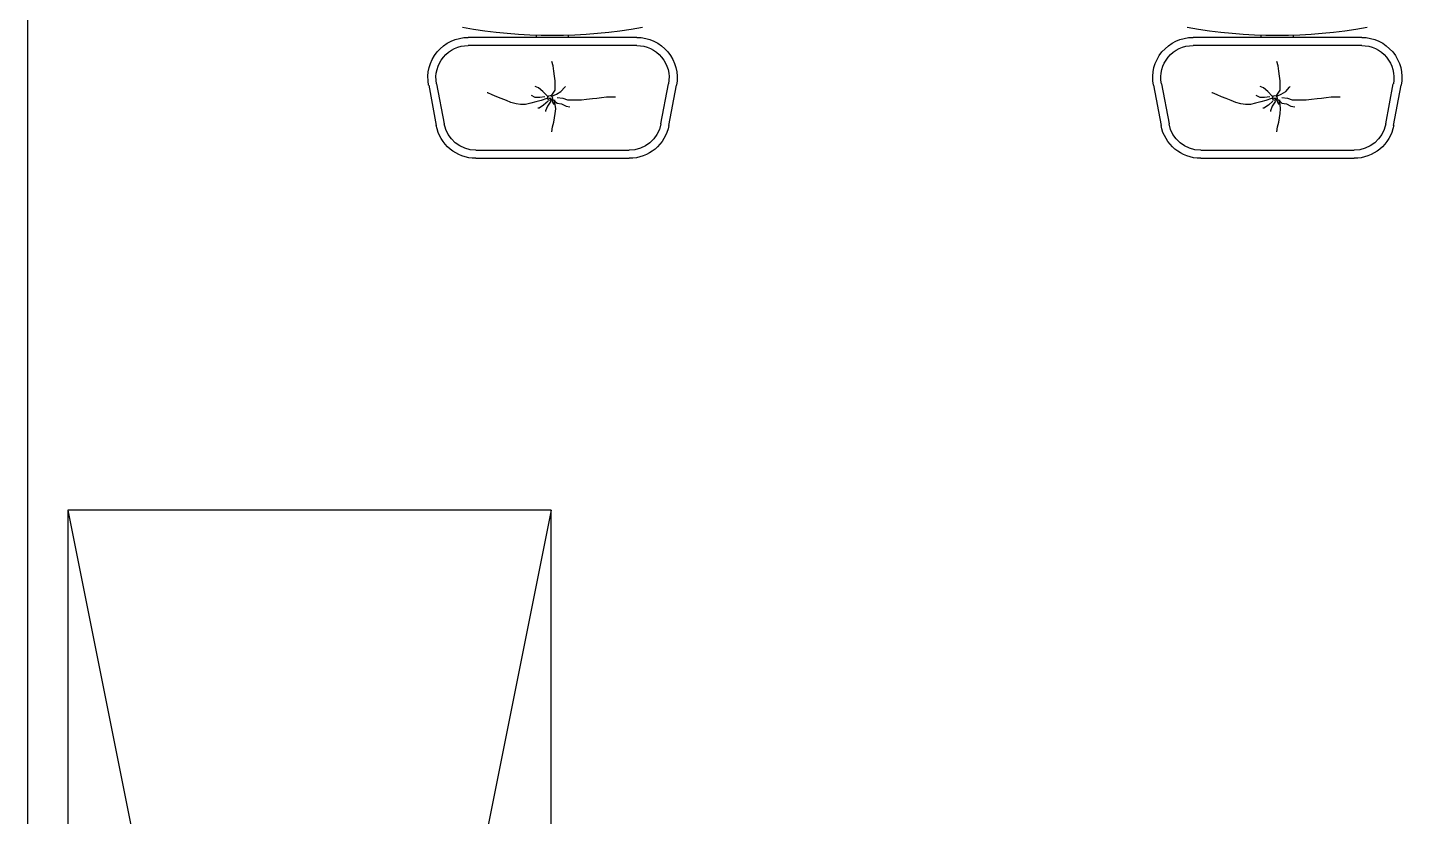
# Model space of a CAD drawing. Header units: metres. Extents: x 114 to 241, y 266 to 640.
# Drawn here: x 128.259 to 129.968, y 280.249 to 281.229 of the extents above; entities that cross this region are included whole.
import ezdxf

# ---------------------------------------------------------------- set-up
doc = ezdxf.new("R2010")
doc.units = ezdxf.units.M
doc.layers.add('Carimbo', color=7, linetype='Continuous')

msp = doc.modelspace()

# ---------------------------------------------------------------- linework, layer by layer
at = {"layer": 'Carimbo'}
for p, q in [((128.2594, 282.2116), (128.2594, 277.1116)), ((129.016, 281.2165), (128.8066, 281.2165)), ((129.016, 281.2065), (128.8066, 281.2065)), ((128.8913, 281.2165), (128.8913, 281.2189)), ((128.9313, 281.2165), (128.9313, 281.2189)), ((129.916, 281.2165), (129.7066, 281.2165)), ((129.916, 281.2065), (129.7066, 281.2065)), ((129.7913, 281.2165), (129.7913, 281.2189)), ((129.8313, 281.2165), (129.8313, 281.2189)), ((128.9122, 281.1811), (128.9106, 281.1867)), ((128.913, 281.1747), (128.9122, 281.1811)), ((128.9138, 281.1684), (128.913, 281.1747)), ((129.8122, 281.1811), (129.8106, 281.1867)), ((129.813, 281.1747), (129.8122, 281.1811)), ((129.8138, 281.1684), (129.813, 281.1747)), ((128.7575, 281.1573), (128.7669, 281.1073)), ((128.7673, 281.1591), (128.7768, 281.1091)), ((128.8939, 281.154), (128.8899, 281.1556)), ((128.9146, 281.1628), (128.9138, 281.1684)), ((128.9146, 281.1509), (128.9146, 281.1628)), ((128.9265, 281.1548), (128.9273, 281.1556)), ((129.0459, 281.1091), (129.0553, 281.1591)), ((129.0557, 281.1073), (129.0652, 281.1573)), ((129.6575, 281.1573), (129.6669, 281.1073)), ((129.6673, 281.1591), (129.6768, 281.1091)), ((129.7939, 281.154), (129.7899, 281.1556)), ((129.8146, 281.1628), (129.8138, 281.1684)), ((129.8146, 281.1509), (129.8146, 281.1628)), ((129.8265, 281.1548), (129.8273, 281.1556)), ((129.9459, 281.1091), (129.9553, 281.1591)), ((129.9557, 281.1073), (129.9652, 281.1573)), ((128.8309, 281.1477), (128.8301, 281.1477)), ((128.8365, 281.1453), (128.8309, 281.1477)), ((128.8421, 281.1429), (128.8365, 281.1453)), ((128.8477, 281.1405), (128.8421, 281.1429)), ((128.854, 281.1381), (128.8477, 281.1405)), ((128.8596, 281.1357), (128.854, 281.1381)), ((128.8899, 281.1421), (128.8851, 281.1445)), ((128.8954, 281.1421), (128.8899, 281.1421)), ((128.897, 281.1381), (128.8907, 281.1365)), ((128.8994, 281.1493), (128.8939, 281.154)), ((128.9018, 281.1429), (128.8954, 281.1421)), ((128.9042, 281.1405), (128.897, 281.1381)), ((128.905, 281.1437), (128.8994, 281.1493)), ((128.9098, 281.1413), (128.9042, 281.1405)), ((128.9106, 281.1389), (128.9066, 281.1413)), ((128.9098, 281.1437), (128.9146, 281.1509)), ((128.9106, 281.1437), (128.9162, 281.1461)), ((128.913, 281.1333), (128.9106, 281.1389)), ((128.9114, 281.1397), (128.917, 281.1349)), ((128.9138, 281.1389), (128.913, 281.1333)), ((128.9146, 281.1333), (128.9138, 281.1389)), ((128.9162, 281.1461), (128.9217, 281.1493)), ((128.917, 281.1421), (128.9241, 281.1413)), ((128.9217, 281.1493), (128.9265, 281.1548)), ((128.9241, 281.1413), (128.9297, 281.1389)), ((128.9297, 281.1389), (128.9472, 281.1389)), ((128.9472, 281.1389), (128.9536, 281.1397)), ((128.9536, 281.1397), (128.9608, 281.1405)), ((128.9608, 281.1405), (128.9663, 281.1413)), ((128.9663, 281.1413), (128.9719, 281.1421)), ((128.9719, 281.1421), (128.9783, 281.1429)), ((128.9783, 281.1429), (128.9894, 281.1429)), ((129.7309, 281.1477), (129.7301, 281.1477)), ((129.7365, 281.1453), (129.7309, 281.1477)), ((129.7421, 281.1429), (129.7365, 281.1453)), ((129.7477, 281.1405), (129.7421, 281.1429)), ((129.754, 281.1381), (129.7477, 281.1405)), ((129.7596, 281.1357), (129.754, 281.1381)), ((129.7899, 281.1421), (129.7851, 281.1445)), ((129.7954, 281.1421), (129.7899, 281.1421)), ((129.797, 281.1381), (129.7907, 281.1365)), ((129.7994, 281.1493), (129.7939, 281.154)), ((129.8018, 281.1429), (129.7954, 281.1421)), ((129.8042, 281.1405), (129.797, 281.1381)), ((129.805, 281.1437), (129.7994, 281.1493)), ((129.8098, 281.1413), (129.8042, 281.1405)), ((129.8106, 281.1389), (129.8066, 281.1413)), ((129.8098, 281.1437), (129.8146, 281.1509)), ((129.8106, 281.1437), (129.8162, 281.1461)), ((129.813, 281.1333), (129.8106, 281.1389)), ((129.8114, 281.1397), (129.817, 281.1349)), ((129.8138, 281.1389), (129.813, 281.1333)), ((129.8146, 281.1333), (129.8138, 281.1389)), ((129.8162, 281.1461), (129.8217, 281.1493)), ((129.817, 281.1421), (129.8241, 281.1413)), ((129.8217, 281.1493), (129.8265, 281.1548)), ((129.8241, 281.1413), (129.8297, 281.1389)), ((129.8297, 281.1389), (129.8472, 281.1389)), ((129.8472, 281.1389), (129.8536, 281.1397)), ((129.8536, 281.1397), (129.8608, 281.1405)), ((129.8608, 281.1405), (129.8663, 281.1413)), ((129.8663, 281.1413), (129.8719, 281.1421)), ((129.8719, 281.1421), (129.8783, 281.1429)), ((129.8783, 281.1429), (129.8894, 281.1429)), ((128.866, 281.1341), (128.8596, 281.1357)), ((128.8716, 281.1333), (128.866, 281.1341)), ((128.8779, 281.1333), (128.8716, 281.1333)), ((128.8843, 281.1349), (128.8779, 281.1333)), ((128.8907, 281.1365), (128.8843, 281.1349)), ((128.8947, 281.1286), (128.8931, 281.1286)), ((128.9002, 281.1326), (128.8947, 281.1286)), ((128.9058, 281.1373), (128.9002, 281.1326)), ((128.905, 281.131), (128.9026, 281.1254)), ((128.9026, 281.1254), (128.9026, 281.1246)), ((128.909, 281.1373), (128.905, 281.131)), ((128.9138, 281.1166), (128.9146, 281.1222)), ((128.9154, 281.1278), (128.9146, 281.1333)), ((128.9146, 281.1222), (128.9154, 281.1278)), ((128.917, 281.1349), (128.9225, 281.1341)), ((128.9225, 281.1341), (128.9281, 281.131)), ((128.9281, 281.131), (128.9329, 281.1302)), ((129.766, 281.1341), (129.7596, 281.1357)), ((129.7716, 281.1333), (129.766, 281.1341)), ((129.7779, 281.1333), (129.7716, 281.1333)), ((129.7843, 281.1349), (129.7779, 281.1333)), ((129.7907, 281.1365), (129.7843, 281.1349)), ((129.7947, 281.1286), (129.7931, 281.1286)), ((129.8002, 281.1326), (129.7947, 281.1286)), ((129.8058, 281.1373), (129.8002, 281.1326)), ((129.805, 281.131), (129.8026, 281.1254)), ((129.8026, 281.1254), (129.8026, 281.1246)), ((129.809, 281.1373), (129.805, 281.131)), ((129.8138, 281.1166), (129.8146, 281.1222)), ((129.8154, 281.1278), (129.8146, 281.1333)), ((129.8146, 281.1222), (129.8154, 281.1278)), ((129.817, 281.1349), (129.8225, 281.1341)), ((129.8225, 281.1341), (129.8281, 281.131)), ((129.8281, 281.131), (129.8329, 281.1302)), ((128.9106, 281.0991), (128.9114, 281.1055)), ((128.9114, 281.1055), (128.913, 281.1111)), ((128.913, 281.1111), (128.9138, 281.1166)), ((129.8106, 281.0991), (129.8114, 281.1055)), ((129.8114, 281.1055), (129.813, 281.1111)), ((129.813, 281.1111), (129.8138, 281.1166)), ((128.8161, 281.0765), (129.0066, 281.0765)), ((129.7161, 281.0765), (129.9066, 281.0765)), ((128.8161, 281.0665), (129.0066, 281.0665)), ((129.7161, 281.0665), (129.9066, 281.0665)), ((128.9094, 280.6293), (128.3094, 280.6293)), ((128.3094, 280.6293), (128.3094, 277.6293)), ((128.9094, 280.6293), (128.3094, 277.6293)), ((128.3094, 280.6293), (128.9094, 277.6293)), ((128.9094, 277.6293), (128.9094, 280.6293))]:
    msp.add_line(p, q, dxfattribs=at)
at = {"layer": 'Carimbo', "extrusion": (-1.77636e-17, -1.77636e-17, -1)}
for centre, major_axis, start_param, end_param in [((128.9111, 281.8479), (-0.4448, 0.4448), 3.74845, 4.105531), ((129.8111, 281.8479), (-0.4448, 0.4448), 3.74845, 4.105531), ((128.8066, 281.1665), (0.0354, 0.0354), 3.740656, 5.497787), ((128.8066, 281.1665), (-0.0283, 0.0283), 5.311453, 7.068583), ((129.016, 281.1665), (-0.0354, 0.0354), 0.785398, 2.542529), ((129.016, 281.1665), (0.0283, 0.0283), -0.785398, 0.971733), ((129.7066, 281.1665), (0.0354, 0.0354), 3.740656, 5.497787), ((129.7066, 281.1665), (-0.0283, 0.0283), 5.311453, 7.068583), ((129.916, 281.1665), (-0.0354, 0.0354), 0.785398, 2.542529), ((129.916, 281.1665), (0.0283, 0.0283), -0.785398, 0.971733), ((128.9082, 281.1413), (-0.00212, 0.00212), 5.497787, 8.63938), ((128.9082, 281.1413), (-0.00212, 0.00212), 2.356194, 5.497787), ((129.8082, 281.1413), (-0.00212, 0.00212), 5.497787, 8.63938), ((129.8082, 281.1413), (-0.00212, 0.00212), 2.356194, 5.497787), ((128.8161, 281.1165), (0.0354, 0.0354), 2.356194, 3.740656), ((128.8161, 281.1165), (-0.0283, 0.0283), 3.926991, 5.311453), ((129.0066, 281.1165), (0.0283, 0.0283), 0.971733, 2.356194), ((129.0066, 281.1165), (-0.0354, 0.0354), 2.542529, 3.926991), ((129.7161, 281.1165), (0.0354, 0.0354), 2.356194, 3.740656), ((129.7161, 281.1165), (-0.0283, 0.0283), 3.926991, 5.311453), ((129.9066, 281.1165), (0.0283, 0.0283), 0.971733, 2.356194), ((129.9066, 281.1165), (-0.0354, 0.0354), 2.542529, 3.926991)]:
    msp.add_ellipse(centre, major_axis=major_axis, ratio=1, start_param=start_param, end_param=end_param, dxfattribs=at)

doc.saveas('drawing.dxf')
